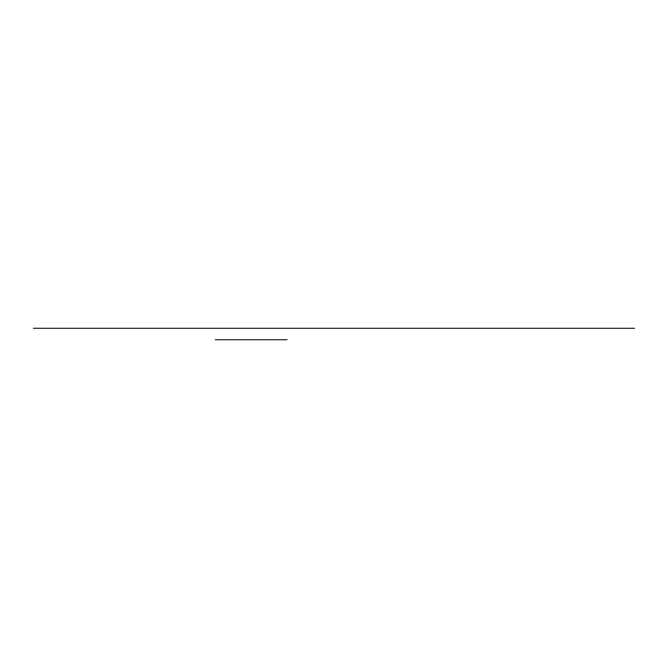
<?xml version="1.0" encoding="UTF-8"?>
<svg xmlns="http://www.w3.org/2000/svg" width="668" height="668" viewBox="0 0 668 668"><rect width="100%" height="100%" fill="white"/><g stroke="black" fill="none" stroke-linecap="round" stroke-linejoin="round"><path stroke-width="1" d="M33.4 328.247L634.6 328.247M215.313 339.753L287.165 339.753"/></g></svg>
